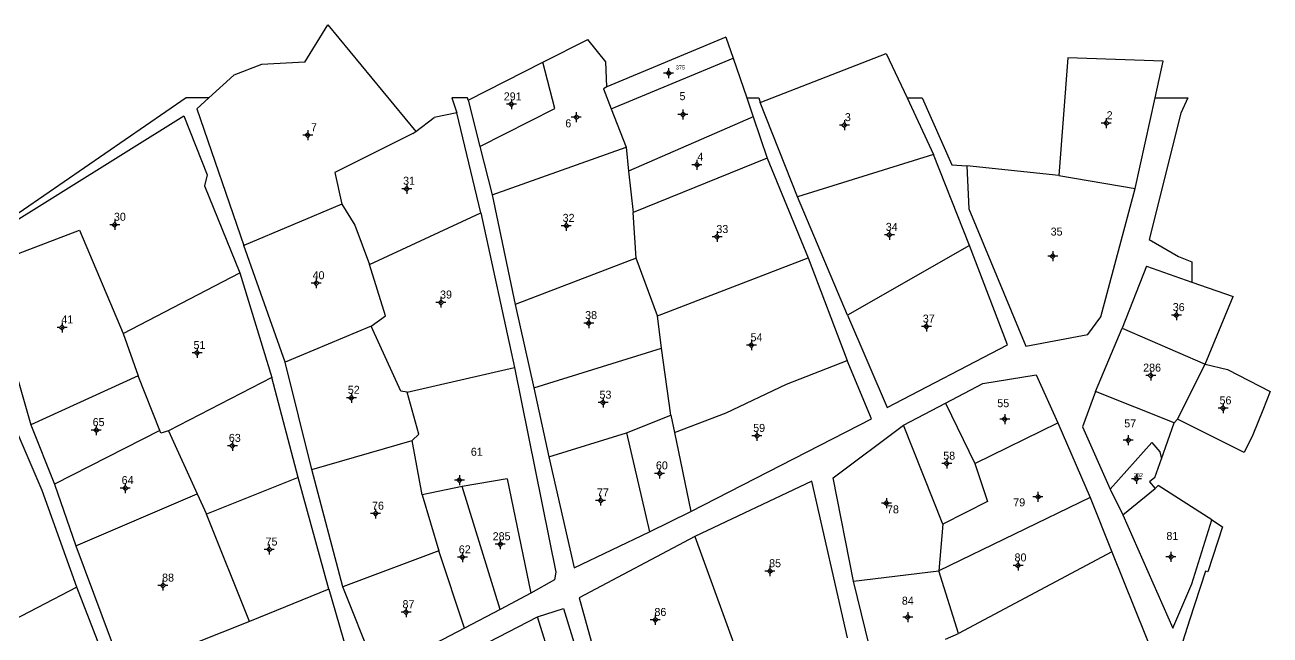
# Model space of a CAD drawing. Extents: x 364958 to 365522, y 1839430 to 1840018.
# Drawn here: x 365208.3 to 365519.5, y 1839865.6 to 1840018.2 of the extents above; entities that cross this region are included whole.
import ezdxf

# ---------------------------------------------------------------- set-up
doc = ezdxf.new("R2010")
doc.units = 0
for name, color, linetype in [('Level 10', 7, 'Continuous'), ('Level 11', 7, 'Continuous'), ('Level 15', 7, 'Continuous')]:
    doc.layers.add(name, color=color, linetype=linetype)

msp = doc.modelspace()

# ---------------------------------------------------------------- linework, layer by layer
at = {"layer": 'Level 10'}
for p, q in [((365278.22, 1840008.94), (365284.04, 1840018.25)), ((365284.04, 1840018.25), (365305.99, 1839991.6)), ((365383.53, 1840015.18), (365353.79, 1840002.74)), ((365383.53, 1840015.18), (365385.31111, 1840009.96046)), ((365337.79, 1840008.94), (365349.02, 1840014.63)), ((365353.5, 1840009), (365349.02, 1840014.63)), ((365278.22, 1840008.94), (365267.4, 1840008.33)), ((365319.06, 1839999.45), (365337.79, 1840008.94)), ((365340.73, 1839997.31), (365337.79, 1840008.94)), ((365353.79, 1840002.74), (365353.5, 1840009)), ((365354.8569, 1839997.22871), (365385.31111, 1840009.96046)), ((365385.31111, 1840009.96046), (365388.71, 1840000)), ((365392.1, 1839998.87), (365423.6, 1840011.12)), ((365423.6, 1840011.12), (365428.79, 1840000)), ((365469.02, 1840009.99), (365466.75, 1839980.57)), ((365492.83, 1840009.15), (365469.02, 1840009.99)), ((365490.82, 1840000), (365492.83, 1840009.15)), ((365254.3, 1840000), (365260.49, 1840005.7)), ((365267.4, 1840008.33), (365260.49, 1840005.7)), ((365353.79, 1840002.74), (365352.9, 1840002.28)), ((365248.58, 1840000), (365202.87, 1839968.48)), ((365254.3, 1840000), (365248.58, 1840000)), ((365251.28, 1839997.22), (365254.3, 1840000)), ((365318.89, 1840000), (365315.04, 1840000)), ((365315.04, 1840000), (365316.25, 1839996.23)), ((365319.06, 1839999.45), (365318.89, 1840000)), ((365352.9, 1840002.28), (365354.8569, 1839997.22871)), ((365388.71, 1840000), (365391.72, 1840000)), ((365388.71, 1840000), (365390.34, 1839995.22)), ((365391.72, 1840000), (365392.1, 1839998.87)), ((365428.79, 1840000), (365432.57, 1840000)), ((365428.79, 1840000), (365435.41, 1839985.82)), ((365432.57, 1840000), (365440.03, 1839983.24)), ((365485.84, 1839977.35), (365490.82, 1840000)), ((365490.82, 1840000), (365498.95, 1840000)), ((365498.95, 1840000), (365497.26, 1839996.13)), ((365251.28, 1839997.22), (365262.98, 1839963.05)), ((365319.06, 1839999.45), (365322, 1839987.81)), ((365322, 1839987.81), (365340.73, 1839997.31)), ((365354.8569, 1839997.22871), (365358.56, 1839987.67)), ((365401.41, 1839975.25), (365392.1, 1839998.87)), ((365199.46, 1839965.2), (365248.01, 1839995.48)), ((365248.01, 1839995.48), (365253.88, 1839980.77)), ((365305.99, 1839991.6), (365310.63, 1839995.09)), ((365316.25, 1839996.23), (365310.63, 1839995.09)), ((365322.23, 1839971.24), (365316.25, 1839996.23)), ((365390.34, 1839995.22), (365359.2, 1839981.7)), ((365390.34, 1839995.22), (365393.79, 1839984.89)), ((365497.26, 1839996.13), (365489.32, 1839964.59)), ((365305.26, 1839991.05), (365285.76, 1839981.3)), ((365305.26, 1839991.05), (365305.99, 1839991.6)), ((365322, 1839987.81), (365325.05, 1839975.72)), ((365325.05, 1839975.72), (365358.56, 1839987.67)), ((365358.56, 1839987.67), (365359.2, 1839981.7)), ((365393.79, 1839984.89), (365360.32, 1839971.29)), ((365393.79, 1839984.89), (365404.08753, 1839959.95599)), ((365435.41, 1839985.82), (365401.41, 1839975.25)), ((365444.43, 1839963.05), (365435.41, 1839985.82)), ((365285.76, 1839981.3), (365287.55, 1839973.41)), ((365359.2, 1839981.7), (365360.32, 1839971.29)), ((365440.03, 1839983.24), (365443.71, 1839983.03)), ((365466.75, 1839980.57), (365443.71, 1839983.03)), ((365443.71, 1839983.03), (365444.21, 1839972.23)), ((365253.88, 1839980.77), (365253.17, 1839977.96)), ((365253.17, 1839977.96), (365262, 1839956.26)), ((365466.75, 1839980.57), (365485.84, 1839977.35)), ((365325.05, 1839975.72), (365330.8, 1839948.33)), ((365413.92, 1839945.65), (365401.41, 1839975.25)), ((365477.28, 1839945.27), (365485.84, 1839977.35)), ((365287.55, 1839973.41), (365262.98, 1839963.05)), ((365287.55, 1839973.41), (365290.79, 1839968.19)), ((365444.21, 1839972.23), (365458.45, 1839937.86)), ((365294.43, 1839958.32), (365322.23, 1839971.24)), ((365322.23, 1839971.24), (365330.71, 1839932.57)), ((365361.12, 1839959.91), (365360.32, 1839971.29)), ((365202.11, 1839959.31), (365221.9, 1839966.92)), ((365221.9, 1839966.92), (365232.85, 1839941.04)), ((365290.79, 1839968.19), (365294.43, 1839958.32)), ((365273.36, 1839933.87), (365262.98, 1839963.05)), ((365444.43, 1839963.05), (365413.92, 1839945.65)), ((365453.89, 1839938.2), (365444.43, 1839963.05)), ((365489.32, 1839964.59), (365496.65, 1839960.35)), ((365361.12, 1839959.91), (365330.8, 1839948.33)), ((365366.38, 1839945.51), (365361.12, 1839959.91)), ((365366.38, 1839945.51), (365404.08753, 1839959.95599)), ((365404.08753, 1839959.95599), (365413.87, 1839934.33)), ((365496.65, 1839960.35), (365500, 1839959.01)), ((365500, 1839959.01), (365500, 1839953.94)), ((365232.85, 1839941.04), (365262, 1839956.26)), ((365262, 1839956.26), (365269.99, 1839930.04)), ((365298.4, 1839945.5), (365294.43, 1839958.32)), ((365488.64, 1839957.9), (365482.57, 1839942.38)), ((365488.64, 1839957.9), (365500, 1839953.94)), ((365500, 1839953.94), (365510.34, 1839950.33)), ((365503.31, 1839933.42), (365510.34, 1839950.33)), ((365330.8, 1839948.33), (365335.49, 1839927.44)), ((365294.85, 1839942.92), (365298.4, 1839945.5)), ((365367.45, 1839937.36), (365366.38, 1839945.51)), ((365413.92, 1839945.65), (365423.83, 1839922.53)), ((365474.02, 1839940.79), (365477.28, 1839945.27)), ((365232.85, 1839941.04), (365236.56, 1839930.45)), ((365294.85, 1839942.92), (365273.36, 1839933.87)), ((365302.27, 1839926.66), (365294.85, 1839942.92)), ((365458.45, 1839937.86), (365474.02, 1839940.79)), ((365475.91, 1839926.57), (365482.57, 1839942.38)), ((365482.57, 1839942.38), (365503.31, 1839933.42)), ((365203.72, 1839939.49), (365209.75, 1839918.22)), ((365335.49, 1839927.44), (365367.45, 1839937.36)), ((365369.79, 1839920.67), (365367.45, 1839937.36)), ((365423.83, 1839922.53), (365453.89, 1839938.2)), ((365398.65, 1839928.41), (365413.87, 1839934.33)), ((365419.88, 1839919.69), (365413.87, 1839934.33)), ((365280, 1839907.06), (365273.36, 1839933.87)), ((365303.86, 1839926.38), (365330.71, 1839932.57)), ((365330.71, 1839932.57), (365341, 1839881.37)), ((365496.37, 1839919.61), (365503.31, 1839933.42)), ((365503.31, 1839933.42), (365508.91, 1839932.09)), ((365508.91, 1839932.09), (365519.55, 1839926.52)), ((365236.56, 1839930.45), (365209.75, 1839918.22)), ((365242, 1839916.83), (365236.56, 1839930.45)), ((365269.99, 1839930.04), (365244.16, 1839916.68)), ((365276.57, 1839905.02), (365269.99, 1839930.04)), ((365383.58, 1839921.19), (365398.65, 1839928.41)), ((365438.41, 1839923.65), (365447.73, 1839928.53)), ((365447.73, 1839928.53), (365461.05, 1839930.7)), ((365461.05, 1839930.7), (365466.45, 1839918.75)), ((365303.86, 1839926.38), (365302.27, 1839926.66)), ((365306.77, 1839915.85), (365303.86, 1839926.38)), ((365335.49, 1839927.44), (365339.28, 1839910.19)), ((365475.91, 1839926.57), (365472.66, 1839917.69)), ((365495.59, 1839918.69), (365475.91, 1839926.57)), ((365519.55, 1839926.52), (365517.7, 1839921.92)), ((365427.91, 1839918.15), (365438.41, 1839923.65)), ((365438.41, 1839923.65), (365445.74, 1839908.53)), ((365517.7, 1839921.92), (365515.2, 1839915.68)), ((365358.67, 1839916.18), (365369.79, 1839920.67)), ((365369.79, 1839920.67), (365370.7, 1839916.31)), ((365370.7, 1839916.31), (365383.58, 1839921.19)), ((365374.79, 1839896.58), (365419.88, 1839919.69)), ((365445.74, 1839908.53), (365466.45, 1839918.75)), ((365466.45, 1839918.75), (365474.57, 1839900.05)), ((365492.39, 1839909.74), (365495.59, 1839918.69)), ((365496.37, 1839919.61), (365495.59, 1839918.69)), ((365513.03, 1839911.29), (365496.37, 1839919.61)), ((365212.6, 1839901.83), (365206.61, 1839915.79)), ((365209.75, 1839918.22), (365215.7, 1839903.35)), ((365242, 1839916.83), (365215.7, 1839903.35)), ((365242.26, 1839916.12), (365242, 1839916.83)), ((365244.16, 1839916.68), (365242.26, 1839916.12)), ((365244.16, 1839916.68), (365251.35, 1839900.96)), ((365305.09, 1839914.32), (365306.77, 1839915.85)), ((365339.28, 1839910.19), (365358.67, 1839916.18)), ((365358.67, 1839916.18), (365364.45, 1839891.49)), ((365370.7, 1839916.31), (365374.79, 1839896.58)), ((365410.35, 1839904.95), (365427.91, 1839918.15)), ((365437.76, 1839893.39), (365427.91, 1839918.15)), ((365472.66, 1839917.69), (365479.56, 1839902.15)), ((365515.2, 1839915.68), (365513.03, 1839911.29)), ((365280, 1839907.06), (365305.09, 1839914.32)), ((365307.6, 1839900.69), (365305.09, 1839914.32)), ((365490.01, 1839913.78), (365479.56, 1839902.15)), ((365490.01, 1839913.78), (365491.95, 1839911.47)), ((365339.28, 1839910.19), (365345.57, 1839882.45)), ((365490.7, 1839905.01), (365492.39, 1839909.74)), ((365491.95, 1839911.47), (365492.39, 1839909.74)), ((365287.77, 1839877.69), (365280, 1839907.06)), ((365445.74, 1839908.53), (365448.91, 1839899.05)), ((365215.7, 1839903.35), (365221.04, 1839887.97)), ((365276.57, 1839905.02), (365253.68, 1839895.87)), ((365284.22, 1839877.13), (365276.57, 1839905.02)), ((365328.85, 1839904.69), (365317.55, 1839902.79)), ((365328.85, 1839904.69), (365334.78, 1839876.14)), ((365404.99, 1839904.16), (365375.79, 1839890.31)), ((365413.93, 1839864.91), (365404.99, 1839904.16)), ((365415.42, 1839879.11), (365410.35, 1839904.95)), ((365490.7, 1839905.01), (365489.41, 1839903.97)), ((365489.41, 1839903.97), (365490.78, 1839902.27)), ((365491.6, 1839903.05), (365490.78, 1839902.27)), ((365505, 1839894.48), (365491.6, 1839903.05)), ((365221.23, 1839877.63), (365212.6, 1839901.83)), ((365221.04, 1839887.97), (365251.35, 1839900.96)), ((365251.35, 1839900.96), (365253.68, 1839895.87)), ((365317.55, 1839902.79), (365307.6, 1839900.69)), ((365307.6, 1839900.69), (365311.74, 1839886.69)), ((365327.05, 1839872.05), (365317.55, 1839902.79)), ((365474.57, 1839900.05), (365436.71, 1839881.67)), ((365474.57, 1839900.05), (365479.99, 1839886.47)), ((365479.56, 1839902.15), (365482.77, 1839895.7)), ((365482.77, 1839895.7), (365490.78, 1839902.27)), ((365448.91, 1839899.05), (365437.76, 1839893.39)), ((365264.39, 1839869.05), (365253.68, 1839895.87)), ((365364.45, 1839891.49), (365374.79, 1839896.58)), ((365482.77, 1839895.7), (365495.24, 1839867.33)), ((365499.95, 1839878.41), (365505, 1839894.48)), ((365505, 1839894.48), (365507.65, 1839892.71)), ((365345.57, 1839882.45), (365364.45, 1839891.49)), ((365437.76, 1839893.39), (365436.71, 1839881.67)), ((365507.65, 1839892.71), (365503.97, 1839881.42)), ((365221.04, 1839887.97), (365233.33, 1839855.07)), ((365375.79, 1839890.31), (365346.87, 1839874.93)), ((365375.79, 1839890.31), (365387.05, 1839859.07)), ((365311.74, 1839886.69), (365287.77, 1839877.69)), ((365318.21, 1839867.36), (365311.74, 1839886.69)), ((365479.99, 1839886.47), (365441.68, 1839866.06)), ((365479.99, 1839886.47), (365491.42, 1839858.03)), ((365341, 1839881.37), (365340.67, 1839879.46)), ((365415.42, 1839879.11), (365436.71, 1839881.67)), ((365441.68, 1839866.06), (365436.71, 1839881.67)), ((365503.39, 1839881.59), (365499.43, 1839869.4)), ((365503.97, 1839881.42), (365503.39, 1839881.59)), ((365340.67, 1839879.46), (365334.78, 1839876.14)), ((365420.42, 1839858.61), (365415.42, 1839879.11)), ((365495.24, 1839867.33), (365499.95, 1839878.41)), ((365221.23, 1839877.63), (365191.94, 1839862.37)), ((365233.78, 1839845.4), (365221.23, 1839877.63)), ((365284.22, 1839877.13), (365264.39, 1839869.05)), ((365284.22, 1839877.13), (365291.15, 1839853.54)), ((365296.45, 1839856.04), (365287.77, 1839877.69)), ((365334.78, 1839876.14), (365327.05, 1839872.05)), ((365327.05, 1839872.05), (365318.21, 1839867.36)), ((365336.42, 1839870.17), (365342.91, 1839872.24)), ((365342.91, 1839872.24), (365351.47, 1839844.76)), ((365346.87, 1839874.93), (365354.19, 1839848.53)), ((365264.39, 1839869.05), (365243.72, 1839860.8)), ((365316.91, 1839860.11), (365336.42, 1839870.17)), ((365345.41, 1839841.67), (365336.42, 1839870.17)), ((365499.43, 1839869.4), (365496.57, 1839860.44)), ((365318.21, 1839867.36), (365296.45, 1839856.04)), ((365438.44, 1839864.57), (365441.68, 1839866.06))]:
    msp.add_line(p, q, dxfattribs=at)
at = {"layer": 'Level 11'}
for p, q in [((365368.575, 1840006.2), (365367.95, 1840006.2)), ((365369.2, 1840006.825), (365368.575, 1840006.2)), ((365368.575, 1840006.2), (365369.2, 1840005.575)), ((365369.2, 1840007.45), (365369.2, 1840006.825)), ((365369.825, 1840006.2), (365369.2, 1840006.825)), ((365369.2, 1840005.575), (365369.825, 1840006.2)), ((365370.45, 1840006.2), (365369.825, 1840006.2)), ((365369.2, 1840005.575), (365369.2, 1840004.95)), ((365329.9, 1839999.63), (365329.9, 1839999.005)), ((365329.275, 1839998.38), (365328.65, 1839998.38)), ((365329.9, 1839999.005), (365329.275, 1839998.38)), ((365329.275, 1839998.38), (365329.9, 1839997.755)), ((365330.525, 1839998.38), (365329.9, 1839999.005)), ((365329.9, 1839997.755), (365330.525, 1839998.38)), ((365329.9, 1839997.755), (365329.9, 1839997.13)), ((365331.15, 1839998.38), (365330.525, 1839998.38)), ((365346.09, 1839996.42), (365346.09, 1839995.795)), ((365372.77, 1839996.455), (365372.145, 1839995.83)), ((365372.77, 1839997.08), (365372.77, 1839996.455)), ((365373.395, 1839995.83), (365372.77, 1839996.455)), ((365345.465, 1839995.17), (365344.84, 1839995.17)), ((365346.09, 1839995.795), (365345.465, 1839995.17)), ((365345.465, 1839995.17), (365346.09, 1839994.545)), ((365346.715, 1839995.17), (365346.09, 1839995.795)), ((365346.09, 1839994.545), (365346.715, 1839995.17)), ((365346.09, 1839994.545), (365346.09, 1839993.92)), ((365347.34, 1839995.17), (365346.715, 1839995.17)), ((365372.145, 1839995.83), (365371.52, 1839995.83)), ((365372.145, 1839995.83), (365372.77, 1839995.205)), ((365372.77, 1839995.205), (365373.395, 1839995.83)), ((365372.77, 1839995.205), (365372.77, 1839994.58)), ((365374.02, 1839995.83), (365373.395, 1839995.83)), ((365413.16, 1839993.805), (365412.535, 1839993.18)), ((365413.16, 1839994.43), (365413.16, 1839993.805)), ((365413.785, 1839993.18), (365413.16, 1839993.805)), ((365477.965, 1839993.67), (365477.34, 1839993.67)), ((365478.59, 1839994.295), (365477.965, 1839993.67)), ((365477.965, 1839993.67), (365478.59, 1839993.045)), ((365478.59, 1839994.92), (365478.59, 1839994.295)), ((365479.215, 1839993.67), (365478.59, 1839994.295)), ((365478.59, 1839993.045), (365479.215, 1839993.67)), ((365479.84, 1839993.67), (365479.215, 1839993.67)), ((365278.365, 1839990.65), (365277.74, 1839990.65)), ((365278.99, 1839991.275), (365278.365, 1839990.65)), ((365278.365, 1839990.65), (365278.99, 1839990.025)), ((365278.99, 1839991.9), (365278.99, 1839991.275)), ((365279.615, 1839990.65), (365278.99, 1839991.275)), ((365278.99, 1839990.025), (365279.615, 1839990.65)), ((365280.24, 1839990.65), (365279.615, 1839990.65)), ((365412.535, 1839993.18), (365411.91, 1839993.18)), ((365412.535, 1839993.18), (365413.16, 1839992.555)), ((365413.16, 1839992.555), (365413.785, 1839993.18)), ((365413.16, 1839992.555), (365413.16, 1839991.93)), ((365414.41, 1839993.18), (365413.785, 1839993.18)), ((365478.59, 1839993.045), (365478.59, 1839992.42)), ((365278.99, 1839990.025), (365278.99, 1839989.4)), ((365376.27, 1839984.51), (365376.27, 1839983.885)), ((365375.645, 1839983.26), (365375.02, 1839983.26)), ((365376.27, 1839983.885), (365375.645, 1839983.26)), ((365375.645, 1839983.26), (365376.27, 1839982.635)), ((365376.895, 1839983.26), (365376.27, 1839983.885)), ((365376.27, 1839982.635), (365376.895, 1839983.26)), ((365376.27, 1839982.635), (365376.27, 1839982.01)), ((365377.52, 1839983.26), (365376.895, 1839983.26)), ((365303.73, 1839977.905), (365303.105, 1839977.28)), ((365303.73, 1839978.53), (365303.73, 1839977.905)), ((365304.355, 1839977.28), (365303.73, 1839977.905)), ((365303.105, 1839977.28), (365302.48, 1839977.28)), ((365303.105, 1839977.28), (365303.73, 1839976.655)), ((365303.73, 1839976.655), (365304.355, 1839977.28)), ((365303.73, 1839976.655), (365303.73, 1839976.03)), ((365304.98, 1839977.28), (365304.355, 1839977.28)), ((365230.74, 1839968.885), (365230.115, 1839968.26)), ((365230.74, 1839969.51), (365230.74, 1839968.885)), ((365231.365, 1839968.26), (365230.74, 1839968.885)), ((365343.61, 1839968.625), (365342.985, 1839968)), ((365343.61, 1839969.25), (365343.61, 1839968.625)), ((365344.235, 1839968), (365343.61, 1839968.625)), ((365230.115, 1839968.26), (365229.49, 1839968.26)), ((365230.115, 1839968.26), (365230.74, 1839967.635)), ((365230.74, 1839967.635), (365231.365, 1839968.26)), ((365230.74, 1839967.635), (365230.74, 1839967.01)), ((365231.99, 1839968.26), (365231.365, 1839968.26)), ((365342.985, 1839968), (365342.36, 1839968)), ((365342.985, 1839968), (365343.61, 1839967.375)), ((365343.61, 1839967.375), (365344.235, 1839968)), ((365343.61, 1839967.375), (365343.61, 1839966.75)), ((365344.86, 1839968), (365344.235, 1839968)), ((365381.33, 1839965.825), (365380.705, 1839965.2)), ((365381.33, 1839966.45), (365381.33, 1839965.825)), ((365381.955, 1839965.2), (365381.33, 1839965.825)), ((365423.775, 1839965.74), (365423.15, 1839965.74)), ((365424.4, 1839966.365), (365423.775, 1839965.74)), ((365423.775, 1839965.74), (365424.4, 1839965.115)), ((365424.4, 1839966.99), (365424.4, 1839966.365)), ((365425.025, 1839965.74), (365424.4, 1839966.365)), ((365424.4, 1839965.115), (365425.025, 1839965.74)), ((365425.65, 1839965.74), (365425.025, 1839965.74)), ((365380.705, 1839965.2), (365380.08, 1839965.2)), ((365380.705, 1839965.2), (365381.33, 1839964.575)), ((365381.33, 1839964.575), (365381.955, 1839965.2)), ((365381.33, 1839964.575), (365381.33, 1839963.95)), ((365382.58, 1839965.2), (365381.955, 1839965.2)), ((365424.4, 1839965.115), (365424.4, 1839964.49)), ((365464.585, 1839960.44), (365463.96, 1839960.44)), ((365465.21, 1839961.065), (365464.585, 1839960.44)), ((365464.585, 1839960.44), (365465.21, 1839959.815)), ((365465.21, 1839961.69), (365465.21, 1839961.065)), ((365465.835, 1839960.44), (365465.21, 1839961.065)), ((365465.21, 1839959.815), (365465.835, 1839960.44)), ((365465.21, 1839959.815), (365465.21, 1839959.19)), ((365466.46, 1839960.44), (365465.835, 1839960.44)), ((365280.475, 1839953.64), (365279.85, 1839953.64)), ((365281.1, 1839954.265), (365280.475, 1839953.64)), ((365280.475, 1839953.64), (365281.1, 1839953.015)), ((365281.1, 1839954.89), (365281.1, 1839954.265)), ((365281.725, 1839953.64), (365281.1, 1839954.265)), ((365281.1, 1839953.015), (365281.725, 1839953.64)), ((365281.1, 1839953.015), (365281.1, 1839952.39)), ((365282.35, 1839953.64), (365281.725, 1839953.64)), ((365312.26, 1839950.06), (365312.26, 1839949.435)), ((365311.635, 1839948.81), (365311.01, 1839948.81)), ((365312.26, 1839949.435), (365311.635, 1839948.81)), ((365311.635, 1839948.81), (365312.26, 1839948.185)), ((365312.885, 1839948.81), (365312.26, 1839949.435)), ((365312.26, 1839948.185), (365312.885, 1839948.81)), ((365312.26, 1839948.185), (365312.26, 1839947.56)), ((365313.51, 1839948.81), (365312.885, 1839948.81)), ((365496.13, 1839946.91), (365496.13, 1839946.285)), ((365217.59, 1839943.82), (365217.59, 1839943.195)), ((365348.605, 1839943.67), (365347.98, 1839943.67)), ((365349.23, 1839944.295), (365348.605, 1839943.67)), ((365348.605, 1839943.67), (365349.23, 1839943.045)), ((365349.23, 1839944.92), (365349.23, 1839944.295)), ((365349.855, 1839943.67), (365349.23, 1839944.295)), ((365349.23, 1839943.045), (365349.855, 1839943.67)), ((365350.48, 1839943.67), (365349.855, 1839943.67)), ((365433.64, 1839944.04), (365433.64, 1839943.415)), ((365495.505, 1839945.66), (365494.88, 1839945.66)), ((365496.13, 1839946.285), (365495.505, 1839945.66)), ((365495.505, 1839945.66), (365496.13, 1839945.035)), ((365496.755, 1839945.66), (365496.13, 1839946.285)), ((365496.13, 1839945.035), (365496.755, 1839945.66)), ((365496.13, 1839945.035), (365496.13, 1839944.41)), ((365497.38, 1839945.66), (365496.755, 1839945.66)), ((365216.965, 1839942.57), (365216.34, 1839942.57)), ((365217.59, 1839943.195), (365216.965, 1839942.57)), ((365216.965, 1839942.57), (365217.59, 1839941.945)), ((365218.215, 1839942.57), (365217.59, 1839943.195)), ((365217.59, 1839941.945), (365218.215, 1839942.57)), ((365217.59, 1839941.945), (365217.59, 1839941.32)), ((365218.84, 1839942.57), (365218.215, 1839942.57)), ((365349.23, 1839943.045), (365349.23, 1839942.42)), ((365433.015, 1839942.79), (365432.39, 1839942.79)), ((365433.64, 1839943.415), (365433.015, 1839942.79)), ((365433.015, 1839942.79), (365433.64, 1839942.165)), ((365434.265, 1839942.79), (365433.64, 1839943.415)), ((365433.64, 1839942.165), (365434.265, 1839942.79)), ((365433.64, 1839942.165), (365433.64, 1839941.54)), ((365434.89, 1839942.79), (365434.265, 1839942.79)), ((365251.33, 1839937.44), (365251.33, 1839936.815)), ((365389.255, 1839938.13), (365388.63, 1839938.13)), ((365389.88, 1839938.755), (365389.255, 1839938.13)), ((365389.255, 1839938.13), (365389.88, 1839937.505)), ((365389.88, 1839939.38), (365389.88, 1839938.755)), ((365390.505, 1839938.13), (365389.88, 1839938.755)), ((365389.88, 1839937.505), (365390.505, 1839938.13)), ((365389.88, 1839937.505), (365389.88, 1839936.88)), ((365391.13, 1839938.13), (365390.505, 1839938.13)), ((365250.705, 1839936.19), (365250.08, 1839936.19)), ((365251.33, 1839936.815), (365250.705, 1839936.19)), ((365250.705, 1839936.19), (365251.33, 1839935.565)), ((365251.955, 1839936.19), (365251.33, 1839936.815)), ((365251.33, 1839935.565), (365251.955, 1839936.19)), ((365251.33, 1839935.565), (365251.33, 1839934.94)), ((365252.58, 1839936.19), (365251.955, 1839936.19)), ((365489.72, 1839931.165), (365489.095, 1839930.54)), ((365489.72, 1839931.79), (365489.72, 1839931.165)), ((365490.345, 1839930.54), (365489.72, 1839931.165)), ((365489.095, 1839930.54), (365488.47, 1839930.54)), ((365489.095, 1839930.54), (365489.72, 1839929.915)), ((365489.72, 1839929.915), (365490.345, 1839930.54)), ((365489.72, 1839929.915), (365489.72, 1839929.29)), ((365490.97, 1839930.54), (365490.345, 1839930.54)), ((365289.275, 1839924.99), (365288.65, 1839924.99)), ((365289.9, 1839925.615), (365289.275, 1839924.99)), ((365289.275, 1839924.99), (365289.9, 1839924.365)), ((365289.9, 1839926.24), (365289.9, 1839925.615)), ((365290.525, 1839924.99), (365289.9, 1839925.615)), ((365289.9, 1839924.365), (365290.525, 1839924.99)), ((365291.15, 1839924.99), (365290.525, 1839924.99)), ((365352.82, 1839925.03), (365352.82, 1839924.405)), ((365289.9, 1839924.365), (365289.9, 1839923.74)), ((365352.195, 1839923.78), (365351.57, 1839923.78)), ((365352.82, 1839924.405), (365352.195, 1839923.78)), ((365352.195, 1839923.78), (365352.82, 1839923.155)), ((365353.445, 1839923.78), (365352.82, 1839924.405)), ((365352.82, 1839923.155), (365353.445, 1839923.78)), ((365352.82, 1839923.155), (365352.82, 1839922.53)), ((365354.07, 1839923.78), (365353.445, 1839923.78)), ((365507.185, 1839922.36), (365506.56, 1839922.36)), ((365507.81, 1839922.985), (365507.185, 1839922.36)), ((365507.185, 1839922.36), (365507.81, 1839921.735)), ((365507.81, 1839923.61), (365507.81, 1839922.985)), ((365508.435, 1839922.36), (365507.81, 1839922.985)), ((365507.81, 1839921.735), (365508.435, 1839922.36)), ((365507.81, 1839921.735), (365507.81, 1839921.11)), ((365509.06, 1839922.36), (365508.435, 1839922.36)), ((365452.585, 1839919.62), (365451.96, 1839919.62)), ((365453.21, 1839920.245), (365452.585, 1839919.62)), ((365452.585, 1839919.62), (365453.21, 1839918.995)), ((365453.21, 1839920.87), (365453.21, 1839920.245)), ((365453.835, 1839919.62), (365453.21, 1839920.245)), ((365453.21, 1839918.995), (365453.835, 1839919.62)), ((365453.21, 1839918.995), (365453.21, 1839918.37)), ((365454.46, 1839919.62), (365453.835, 1839919.62)), ((365225.505, 1839916.9), (365224.88, 1839916.9)), ((365226.13, 1839917.525), (365225.505, 1839916.9)), ((365225.505, 1839916.9), (365226.13, 1839916.275)), ((365226.13, 1839918.15), (365226.13, 1839917.525)), ((365226.755, 1839916.9), (365226.13, 1839917.525)), ((365226.13, 1839916.275), (365226.755, 1839916.9)), ((365226.13, 1839916.275), (365226.13, 1839915.65)), ((365227.38, 1839916.9), (365226.755, 1839916.9)), ((365390.625, 1839915.46), (365390, 1839915.46)), ((365391.25, 1839916.085), (365390.625, 1839915.46)), ((365390.625, 1839915.46), (365391.25, 1839914.835)), ((365391.25, 1839916.71), (365391.25, 1839916.085)), ((365391.875, 1839915.46), (365391.25, 1839916.085)), ((365391.25, 1839914.835), (365391.875, 1839915.46)), ((365392.5, 1839915.46), (365391.875, 1839915.46)), ((365484.09, 1839915.61), (365484.09, 1839914.985)), ((365259.545, 1839912.96), (365258.92, 1839912.96)), ((365260.17, 1839913.585), (365259.545, 1839912.96)), ((365259.545, 1839912.96), (365260.17, 1839912.335)), ((365260.17, 1839914.21), (365260.17, 1839913.585)), ((365260.795, 1839912.96), (365260.17, 1839913.585)), ((365260.17, 1839912.335), (365260.795, 1839912.96)), ((365260.17, 1839912.335), (365260.17, 1839911.71)), ((365261.42, 1839912.96), (365260.795, 1839912.96)), ((365391.25, 1839914.835), (365391.25, 1839914.21)), ((365483.465, 1839914.36), (365482.84, 1839914.36)), ((365484.09, 1839914.985), (365483.465, 1839914.36)), ((365483.465, 1839914.36), (365484.09, 1839913.735)), ((365484.715, 1839914.36), (365484.09, 1839914.985)), ((365484.09, 1839913.735), (365484.715, 1839914.36)), ((365484.09, 1839913.735), (365484.09, 1839913.11)), ((365485.34, 1839914.36), (365484.715, 1839914.36)), ((365438.74, 1839909.77), (365438.74, 1839909.145)), ((365366.93, 1839906.705), (365366.305, 1839906.08)), ((365366.93, 1839907.33), (365366.93, 1839906.705)), ((365367.555, 1839906.08), (365366.93, 1839906.705)), ((365438.115, 1839908.52), (365437.49, 1839908.52)), ((365438.74, 1839909.145), (365438.115, 1839908.52)), ((365438.115, 1839908.52), (365438.74, 1839907.895)), ((365439.365, 1839908.52), (365438.74, 1839909.145)), ((365438.74, 1839907.895), (365439.365, 1839908.52)), ((365438.74, 1839907.895), (365438.74, 1839907.27)), ((365439.99, 1839908.52), (365439.365, 1839908.52)), ((365233.36, 1839903.025), (365232.735, 1839902.4)), ((365233.36, 1839903.65), (365233.36, 1839903.025)), ((365233.985, 1839902.4), (365233.36, 1839903.025)), ((365316.265, 1839904.36), (365315.64, 1839904.36)), ((365316.89, 1839904.985), (365316.265, 1839904.36)), ((365316.265, 1839904.36), (365316.89, 1839903.735)), ((365316.89, 1839905.61), (365316.89, 1839904.985)), ((365317.515, 1839904.36), (365316.89, 1839904.985)), ((365316.89, 1839903.735), (365317.515, 1839904.36)), ((365316.89, 1839903.735), (365316.89, 1839903.11)), ((365318.14, 1839904.36), (365317.515, 1839904.36)), ((365366.305, 1839906.08), (365365.68, 1839906.08)), ((365366.305, 1839906.08), (365366.93, 1839905.455)), ((365366.93, 1839905.455), (365367.555, 1839906.08)), ((365366.93, 1839905.455), (365366.93, 1839904.83)), ((365368.18, 1839906.08), (365367.555, 1839906.08)), ((365485.505, 1839904.74), (365484.88, 1839904.74)), ((365486.13, 1839905.365), (365485.505, 1839904.74)), ((365485.505, 1839904.74), (365486.13, 1839904.115)), ((365486.13, 1839905.99), (365486.13, 1839905.365)), ((365486.755, 1839904.74), (365486.13, 1839905.365)), ((365486.13, 1839904.115), (365486.755, 1839904.74)), ((365486.13, 1839904.115), (365486.13, 1839903.49)), ((365487.38, 1839904.74), (365486.755, 1839904.74)), ((365232.735, 1839902.4), (365232.11, 1839902.4)), ((365232.735, 1839902.4), (365233.36, 1839901.775)), ((365233.36, 1839901.775), (365233.985, 1839902.4)), ((365233.36, 1839901.775), (365233.36, 1839901.15)), ((365234.61, 1839902.4), (365233.985, 1839902.4)), ((365352.18, 1839899.945), (365351.555, 1839899.32)), ((365352.18, 1839900.57), (365352.18, 1839899.945)), ((365352.805, 1839899.32), (365352.18, 1839899.945)), ((365423.63, 1839899.88), (365423.63, 1839899.255)), ((365460.885, 1839900.21), (365460.26, 1839900.21)), ((365461.51, 1839900.835), (365460.885, 1839900.21)), ((365460.885, 1839900.21), (365461.51, 1839899.585)), ((365461.51, 1839901.46), (365461.51, 1839900.835)), ((365462.135, 1839900.21), (365461.51, 1839900.835)), ((365461.51, 1839899.585), (365462.135, 1839900.21)), ((365462.76, 1839900.21), (365462.135, 1839900.21)), ((365295.96, 1839897.25), (365295.96, 1839896.625)), ((365351.555, 1839899.32), (365350.93, 1839899.32)), ((365351.555, 1839899.32), (365352.18, 1839898.695)), ((365352.18, 1839898.695), (365352.805, 1839899.32)), ((365352.18, 1839898.695), (365352.18, 1839898.07)), ((365353.43, 1839899.32), (365352.805, 1839899.32)), ((365423.005, 1839898.63), (365422.38, 1839898.63)), ((365423.63, 1839899.255), (365423.005, 1839898.63)), ((365423.005, 1839898.63), (365423.63, 1839898.005)), ((365424.255, 1839898.63), (365423.63, 1839899.255)), ((365423.63, 1839898.005), (365424.255, 1839898.63)), ((365423.63, 1839898.005), (365423.63, 1839897.38)), ((365424.88, 1839898.63), (365424.255, 1839898.63)), ((365461.51, 1839899.585), (365461.51, 1839898.96)), ((365295.335, 1839896), (365294.71, 1839896)), ((365295.96, 1839896.625), (365295.335, 1839896)), ((365295.335, 1839896), (365295.96, 1839895.375)), ((365296.585, 1839896), (365295.96, 1839896.625)), ((365295.96, 1839895.375), (365296.585, 1839896)), ((365295.96, 1839895.375), (365295.96, 1839894.75)), ((365297.21, 1839896), (365296.585, 1839896)), ((365269.36, 1839887.665), (365268.735, 1839887.04)), ((365269.36, 1839888.29), (365269.36, 1839887.665)), ((365269.985, 1839887.04), (365269.36, 1839887.665)), ((365326.495, 1839888.37), (365325.87, 1839888.37)), ((365327.12, 1839888.995), (365326.495, 1839888.37)), ((365326.495, 1839888.37), (365327.12, 1839887.745)), ((365327.12, 1839889.62), (365327.12, 1839888.995)), ((365327.745, 1839888.37), (365327.12, 1839888.995)), ((365327.12, 1839887.745), (365327.745, 1839888.37)), ((365327.12, 1839887.745), (365327.12, 1839887.12)), ((365328.37, 1839888.37), (365327.745, 1839888.37)), ((365268.735, 1839887.04), (365268.11, 1839887.04)), ((365268.735, 1839887.04), (365269.36, 1839886.415)), ((365269.36, 1839886.415), (365269.985, 1839887.04)), ((365269.36, 1839886.415), (365269.36, 1839885.79)), ((365270.61, 1839887.04), (365269.985, 1839887.04)), ((365317.025, 1839885.08), (365316.4, 1839885.08)), ((365317.65, 1839885.705), (365317.025, 1839885.08)), ((365317.025, 1839885.08), (365317.65, 1839884.455)), ((365317.65, 1839886.33), (365317.65, 1839885.705)), ((365318.275, 1839885.08), (365317.65, 1839885.705)), ((365317.65, 1839884.455), (365318.275, 1839885.08)), ((365317.65, 1839884.455), (365317.65, 1839883.83)), ((365318.9, 1839885.08), (365318.275, 1839885.08)), ((365456.57, 1839884.31), (365456.57, 1839883.685)), ((365494.115, 1839885.19), (365493.49, 1839885.19)), ((365494.74, 1839885.815), (365494.115, 1839885.19)), ((365494.115, 1839885.19), (365494.74, 1839884.565)), ((365494.74, 1839886.44), (365494.74, 1839885.815)), ((365495.365, 1839885.19), (365494.74, 1839885.815)), ((365494.74, 1839884.565), (365495.365, 1839885.19)), ((365494.74, 1839884.565), (365494.74, 1839883.94)), ((365495.99, 1839885.19), (365495.365, 1839885.19)), ((365393.895, 1839881.62), (365393.27, 1839881.62)), ((365394.52, 1839882.245), (365393.895, 1839881.62)), ((365393.895, 1839881.62), (365394.52, 1839880.995)), ((365394.52, 1839882.87), (365394.52, 1839882.245)), ((365395.145, 1839881.62), (365394.52, 1839882.245)), ((365394.52, 1839880.995), (365395.145, 1839881.62)), ((365395.77, 1839881.62), (365395.145, 1839881.62)), ((365455.945, 1839883.06), (365455.32, 1839883.06)), ((365456.57, 1839883.685), (365455.945, 1839883.06)), ((365455.945, 1839883.06), (365456.57, 1839882.435)), ((365457.195, 1839883.06), (365456.57, 1839883.685)), ((365456.57, 1839882.435), (365457.195, 1839883.06)), ((365456.57, 1839882.435), (365456.57, 1839881.81)), ((365457.82, 1839883.06), (365457.195, 1839883.06)), ((365242.78, 1839878.645), (365242.155, 1839878.02)), ((365242.78, 1839879.27), (365242.78, 1839878.645)), ((365243.405, 1839878.02), (365242.78, 1839878.645)), ((365394.52, 1839880.995), (365394.52, 1839880.37)), ((365242.155, 1839878.02), (365241.53, 1839878.02)), ((365242.155, 1839878.02), (365242.78, 1839877.395)), ((365242.78, 1839877.395), (365243.405, 1839878.02)), ((365242.78, 1839877.395), (365242.78, 1839876.77)), ((365244.03, 1839878.02), (365243.405, 1839878.02)), ((365303.59, 1839871.985), (365302.965, 1839871.36)), ((365303.59, 1839872.61), (365303.59, 1839871.985)), ((365304.215, 1839871.36), (365303.59, 1839871.985)), ((365302.965, 1839871.36), (365302.34, 1839871.36)), ((365302.965, 1839871.36), (365303.59, 1839870.735)), ((365303.59, 1839870.735), (365304.215, 1839871.36)), ((365303.59, 1839870.735), (365303.59, 1839870.11)), ((365304.84, 1839871.36), (365304.215, 1839871.36)), ((365365.235, 1839869.42), (365364.61, 1839869.42)), ((365365.86, 1839870.045), (365365.235, 1839869.42)), ((365365.235, 1839869.42), (365365.86, 1839868.795)), ((365365.86, 1839870.67), (365365.86, 1839870.045)), ((365366.485, 1839869.42), (365365.86, 1839870.045)), ((365365.86, 1839868.795), (365366.485, 1839869.42)), ((365365.86, 1839868.795), (365365.86, 1839868.17)), ((365367.11, 1839869.42), (365366.485, 1839869.42)), ((365428.365, 1839870.14), (365427.74, 1839870.14)), ((365428.99, 1839870.765), (365428.365, 1839870.14)), ((365428.365, 1839870.14), (365428.99, 1839869.515)), ((365428.99, 1839871.39), (365428.99, 1839870.765)), ((365429.615, 1839870.14), (365428.99, 1839870.765)), ((365428.99, 1839869.515), (365429.615, 1839870.14)), ((365428.99, 1839869.515), (365428.99, 1839868.89)), ((365430.24, 1839870.14), (365429.615, 1839870.14))]:
    msp.add_line(p, q, dxfattribs=at)
for centre in [(365369.19975, 1840006.2), (365329.89975, 1839998.38), (365346.08975, 1839995.17), (365372.76975, 1839995.83), (365413.15975, 1839993.18), (365478.58975, 1839993.67), (365278.98975, 1839990.65), (365376.26975, 1839983.26), (365303.72975, 1839977.28), (365230.73975, 1839968.26), (365343.60975, 1839968), (365381.32975, 1839965.2), (365424.39975, 1839965.74), (365465.20975, 1839960.44), (365281.09975, 1839953.64), (365312.25975, 1839948.81), (365349.22975, 1839943.67), (365496.12975, 1839945.66), (365217.58975, 1839942.57), (365433.63975, 1839942.79), (365389.87975, 1839938.13), (365251.32975, 1839936.19), (365489.71975, 1839930.54), (365289.89975, 1839924.99), (365352.81975, 1839923.78), (365507.80975, 1839922.36), (365453.20975, 1839919.62), (365226.12975, 1839916.9), (365391.24975, 1839915.46), (365260.16975, 1839912.96), (365484.08975, 1839914.36), (365366.92975, 1839906.08), (365438.73975, 1839908.52), (365316.88975, 1839904.36), (365486.12975, 1839904.74), (365233.35975, 1839902.4), (365461.50975, 1839900.21), (365352.17975, 1839899.32), (365423.62975, 1839898.63), (365295.95975, 1839896), (365327.11975, 1839888.37), (365269.35975, 1839887.04), (365317.64975, 1839885.08), (365494.73975, 1839885.19), (365394.51975, 1839881.62), (365456.56975, 1839883.06), (365242.77975, 1839878.02), (365303.58975, 1839871.36), (365365.85975, 1839869.42), (365428.98975, 1839870.14)]:
    msp.add_circle(centre, 0.15, dxfattribs=at)

# ---------------------------------------------------------------- texts
at = {"layer": 'Level 15'}
for s, height, p in [('375', 0.99996, (365370.99, 1840007.1)), ('291', 1.99998, (365327.99, 1839999.37)), ('5', 1.99998, (365371.91, 1839999.43)), ('2', 1.99998, (365478.69, 1839994.66)), ('7', 1.99998, (365279.79, 1839991.65)), ('6', 1.99998, (365343.38, 1839992.63)), ('3', 1.99998, (365413.25, 1839994.18)), ('4', 1.99998, (365376.37, 1839984.25)), ('31', 1.99998, (365302.82, 1839978.27)), ('30', 1.99998, (365230.54, 1839969.26)), ('32', 1.99998, (365342.71, 1839968.99)), ('34', 1.99998, (365423.49, 1839966.73)), ('33', 1.99998, (365381.13, 1839966.19)), ('35', 1.99998, (365464.7, 1839965.55)), ('40', 1.99998, (365280.2, 1839954.64)), ('39', 1.99998, (365312.06, 1839949.81)), ('38', 1.99998, (365348.33, 1839944.67)), ('36', 1.99998, (365495.22, 1839946.66)), ('41', 1.99998, (365217.38, 1839943.57)), ('37', 1.99998, (365432.74, 1839943.79)), ('54', 1.99998, (365389.68, 1839939.12)), ('51', 1.99998, (365250.43, 1839937.18)), ('286', 1.99998, (365487.82, 1839931.53)), ('52', 1.99998, (365289, 1839925.98)), ('53', 1.99998, (365351.92, 1839924.77)), ('56', 1.99998, (365506.91, 1839923.35)), ('55', 1.99998, (365451.36, 1839922.63)), ('65', 1.99998, (365225.22, 1839917.9)), ('57', 1.99998, (365483.09, 1839917.58)), ('63', 1.99998, (365259.27, 1839913.95)), ('59', 1.99998, (365390.34, 1839916.45)), ('61', 1.99998, (365319.76, 1839910.48)), ('58', 1.99998, (365437.84, 1839909.51)), ('60', 1.99998, (365366.02, 1839907.07)), ('282', 0.99996, (365485.46, 1839905.16)), ('64', 1.99998, (365232.46, 1839903.4)), ('77', 1.99998, (365351.28, 1839900.31)), ('76', 1.99998, (365295.05, 1839897)), ('78', 1.99998, (365423.78, 1839896.08)), ('79', 1.99998, (365455.35, 1839897.83)), ('285', 1.99998, (365325.22, 1839889.36)), ('81', 1.99998, (365493.63, 1839889.43)), ('75', 1.99998, (365268.45, 1839888.03)), ('62', 1.99998, (365316.75, 1839886.07)), ('85', 1.99998, (365394.32, 1839882.61)), ('80', 1.99998, (365455.67, 1839884.05)), ('88', 1.99998, (365242.58, 1839879.01)), ('84', 1.99998, (365427.5, 1839873.23)), ('87', 1.99998, (365302.68, 1839872.36)), ('86', 1.99998, (365365.65, 1839870.42))]:
    msp.add_text(s, height=height, dxfattribs=at).set_placement(p)

doc.saveas('drawing.dxf')
